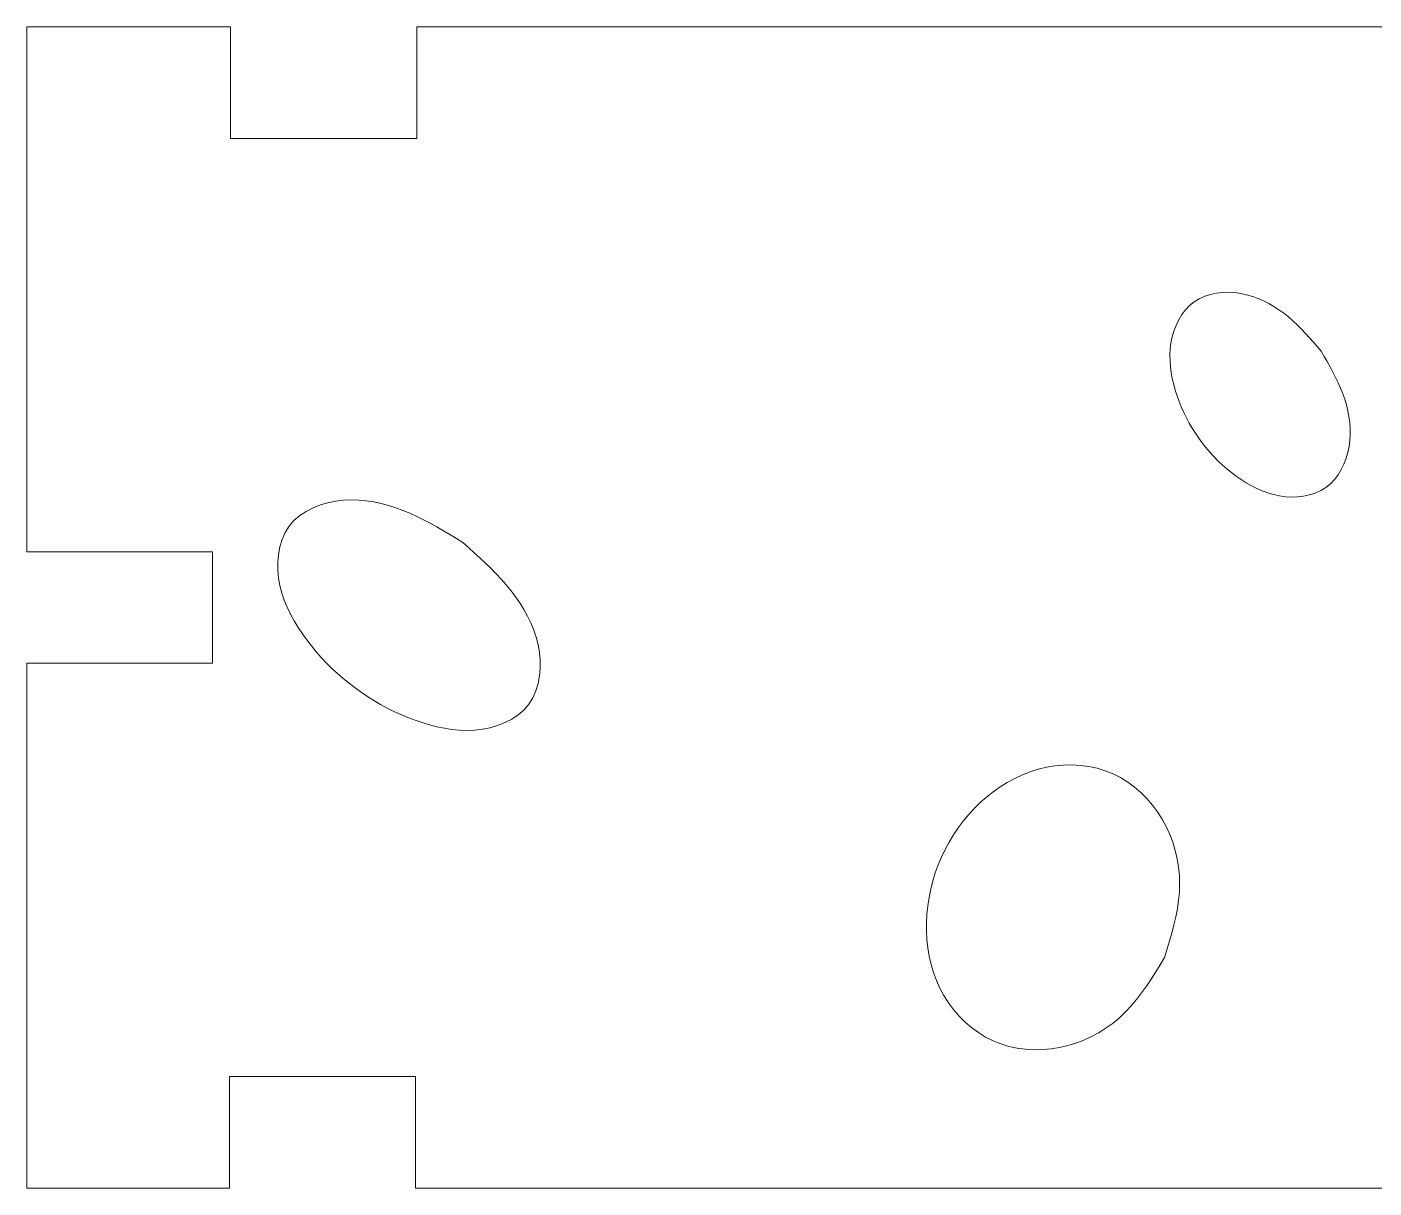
# Model space of a CAD drawing. Header units: millimetres. Extents: x -131 to 131, y -103 to 103.
# Drawn here: x 66.25 to 102.45, y 71.54 to 102.74 of the extents above; entities that cross this region are included whole.
import ezdxf

# ---------------------------------------------------------------- set-up
doc = ezdxf.new("R2010")
doc.units = ezdxf.units.MM
doc.header["$MEASUREMENT"] = 0
doc.layers.add('Camada 1', color=7, linetype='Continuous')

msp = doc.modelspace()

# ---------------------------------------------------------------- linework, layer by layer
at = {"layer": 'Camada 1', "color": 250, "lineweight": 20}
msp.add_open_spline([(130.2351, 71.5413), (130.2351, 71.5413), (124.754, 71.5413), (124.754, 71.5413), (124.754, 71.5413), (124.754, 71.5413), (124.754, 74.5413), (124.754, 74.5413), (124.754, 74.5413), (124.754, 74.5413), (119.7541, 74.5413), (119.7541, 74.5413), (119.7541, 74.5413), (119.7541, 74.5413), (119.7541, 71.5413), (119.7541, 71.5413), (119.7541, 71.5413), (119.7541, 71.5413), (76.6969, 71.5413), (76.6969, 71.5413), (76.6969, 71.5413), (76.6969, 71.5413), (76.6969, 74.5413), (76.6969, 74.5413), (76.6969, 74.5413), (76.6969, 74.5413), (71.697, 74.5413), (71.697, 74.5413), (71.697, 74.5413), (71.697, 74.5413), (71.697, 71.5413), (71.697, 71.5413), (71.697, 71.5413), (71.697, 71.5413), (66.2532, 71.5413), (66.2532, 71.5413), (66.2532, 71.5413), (66.2532, 71.5413), (66.2532, 85.6414), (66.2532, 85.6414), (66.2532, 85.6414), (66.2532, 85.6414), (71.2415, 85.6414), (71.2415, 85.6414), (71.2415, 85.6414), (71.2415, 85.6414), (71.2415, 88.6415), (71.2415, 88.6415), (71.2415, 88.6415), (71.2415, 88.6415), (66.2532, 88.6415), (66.2532, 88.6415), (66.2532, 88.6415), (66.2532, 88.6415), (66.2532, 102.7413), (66.2532, 102.7413), (66.2532, 102.7413), (66.2532, 102.7413), (71.7276, 102.7413), (71.7276, 102.7413), (71.7276, 102.7413), (71.7276, 102.7413), (71.7276, 99.7413), (71.7276, 99.7413), (71.7276, 99.7413), (71.7276, 99.7413), (76.7279, 99.7413), (76.7279, 99.7413), (76.7279, 99.7413), (76.7279, 99.7413), (76.7279, 102.7413), (76.7279, 102.7413), (76.7279, 102.7413), (76.7279, 102.7413), (119.7541, 102.7413), (119.7541, 102.7413), (119.7541, 102.7413), (119.7541, 102.7413), (119.7541, 99.7413), (119.7541, 99.7413), (119.7541, 99.7413), (119.7541, 99.7413), (124.754, 99.7413), (124.754, 99.7413), (124.754, 99.7413), (124.754, 99.7413), (124.754, 102.7413), (124.754, 102.7413), (124.754, 102.7413), (124.754, 102.7413), (130.2351, 102.7413), (130.2351, 102.7413), (130.2351, 102.7413), (130.2351, 102.7413), (130.2351, 88.6415), (130.2351, 88.6415), (130.2351, 88.6415), (130.2351, 88.6415), (125.2405, 88.6415), (125.2405, 88.6415), (125.2405, 88.6415), (125.2405, 88.6415), (125.2405, 85.6414), (125.2405, 85.6414), (125.2405, 85.6414), (125.2405, 85.6414), (130.2351, 85.6414), (130.2351, 85.6414), (130.2351, 85.6414), (130.2351, 85.6414), (130.2351, 71.5413), (130.2351, 71.5413)], degree=3, knots=[0, 0, 0, 0, 0.0357143, 0.0357143, 0.0357143, 0.0357143, 0.0714286, 0.0714286, 0.0714286, 0.0714286, 0.1071429, 0.1071429, 0.1071429, 0.1071429, 0.1428571, 0.1428571, 0.1428571, 0.1428571, 0.1785714, 0.1785714, 0.1785714, 0.1785714, 0.2142857, 0.2142857, 0.2142857, 0.2142857, 0.25, 0.25, 0.25, 0.25, 0.2857143, 0.2857143, 0.2857143, 0.2857143, 0.3214286, 0.3214286, 0.3214286, 0.3214286, 0.3571429, 0.3571429, 0.3571429, 0.3571429, 0.3928571, 0.3928571, 0.3928571, 0.3928571, 0.4285714, 0.4285714, 0.4285714, 0.4285714, 0.4642857, 0.4642857, 0.4642857, 0.4642857, 0.5, 0.5, 0.5, 0.5, 0.5357143, 0.5357143, 0.5357143, 0.5357143, 0.5714286, 0.5714286, 0.5714286, 0.5714286, 0.6071429, 0.6071429, 0.6071429, 0.6071429, 0.6428571, 0.6428571, 0.6428571, 0.6428571, 0.6785714, 0.6785714, 0.6785714, 0.6785714, 0.7142857, 0.7142857, 0.7142857, 0.7142857, 0.75, 0.75, 0.75, 0.75, 0.7857143, 0.7857143, 0.7857143, 0.7857143, 0.8214286, 0.8214286, 0.8214286, 0.8214286, 0.8571429, 0.8571429, 0.8571429, 0.8571429, 0.8928571, 0.8928571, 0.8928571, 0.8928571, 0.9285714, 0.9285714, 0.9285714, 0.9285714, 0.9642857, 0.9642857, 0.9642857, 0.9642857, 1, 1, 1, 1], dxfattribs=at)
at = {"layer": 'Camada 1', "color": 72, "lineweight": 20}
for points, knots in [([(97.6222, 95.3552), (97.6222, 95.3552), (97.7577, 95.4381), (97.7577, 95.4381), (97.7577, 95.4381), (97.7577, 95.4381), (97.9034, 95.5041), (97.9034, 95.5041), (97.9034, 95.5041), (97.9034, 95.5041), (98.0572, 95.5534), (98.0572, 95.5534), (98.0572, 95.5534), (98.0572, 95.5534), (98.217, 95.5873), (98.217, 95.5873), (98.217, 95.5873), (98.217, 95.5873), (98.3807, 95.6064), (98.3807, 95.6064), (98.3807, 95.6064), (98.3807, 95.6064), (98.5455, 95.6109), (98.5455, 95.6109), (98.5455, 95.6109), (98.5455, 95.6109), (98.7095, 95.6021), (98.7095, 95.6021), (98.7095, 95.6021), (98.7095, 95.6021), (98.8711, 95.5803), (98.8711, 95.5803), (98.8711, 95.5803), (98.8711, 95.5803), (99.0295, 95.5467), (99.0295, 95.5467), (99.0295, 95.5467), (99.0295, 95.5467), (99.1843, 95.5023), (99.1843, 95.5023), (99.1843, 95.5023), (99.1843, 95.5023), (99.3357, 95.4473), (99.3357, 95.4473), (99.3357, 95.4473), (99.3357, 95.4473), (99.4831, 95.3831), (99.4831, 95.3831), (99.4831, 95.3831), (99.4831, 95.3831), (99.6264, 95.31), (99.6264, 95.31), (99.6264, 95.31), (99.6264, 95.31), (99.765, 95.2292), (99.765, 95.2292), (99.765, 95.2292), (99.765, 95.2292), (99.8987, 95.1414), (99.8987, 95.1414), (99.8987, 95.1414), (99.8987, 95.1414), (100.0275, 95.0476), (100.0275, 95.0476), (100.0275, 95.0476), (100.0275, 95.0476), (100.1517, 94.9481), (100.1517, 94.9481), (100.1517, 94.9481), (100.1517, 94.9481), (100.2712, 94.8437), (100.2712, 94.8437), (100.2712, 94.8437), (100.2712, 94.8437), (100.3877, 94.7346), (100.3877, 94.7346), (100.3877, 94.7346), (100.3877, 94.7346), (100.5006, 94.6225), (100.5006, 94.6225), (100.5006, 94.6225), (100.5006, 94.6225), (100.611, 94.5071), (100.611, 94.5071), (100.611, 94.5071), (100.611, 94.5071), (100.7193, 94.3889), (100.7193, 94.3889), (100.7193, 94.3889), (100.7193, 94.3889), (100.8258, 94.2693), (100.8258, 94.2693), (100.8258, 94.2693), (100.8258, 94.2693), (100.9316, 94.1483), (100.9316, 94.1483), (100.9316, 94.1483), (100.9316, 94.1483), (101.0368, 94.0266), (101.0368, 94.0266), (101.0368, 94.0266), (101.0368, 94.0266), (101.1165, 93.8873), (101.1165, 93.8873), (101.1165, 93.8873), (101.1165, 93.8873), (101.1955, 93.7476), (101.1955, 93.7476), (101.1955, 93.7476), (101.1955, 93.7476), (101.2731, 93.6072), (101.2731, 93.6072), (101.2731, 93.6072), (101.2731, 93.6072), (101.3486, 93.4657), (101.3486, 93.4657), (101.3486, 93.4657), (101.3486, 93.4657), (101.421, 93.3232), (101.421, 93.3232), (101.421, 93.3232), (101.421, 93.3232), (101.4894, 93.1796), (101.4894, 93.1796), (101.4894, 93.1796), (101.4894, 93.1796), (101.5532, 93.0339), (101.5532, 93.0339), (101.5532, 93.0339), (101.5532, 93.0339), (101.6122, 92.8861), (101.6122, 92.8861), (101.6122, 92.8861), (101.6122, 92.8861), (101.6647, 92.7362), (101.6647, 92.7362), (101.6647, 92.7362), (101.6647, 92.7362), (101.7109, 92.5834), (101.7109, 92.5834), (101.7109, 92.5834), (101.7109, 92.5834), (101.749, 92.4282), (101.749, 92.4282), (101.749, 92.4282), (101.749, 92.4282), (101.7794, 92.2705), (101.7794, 92.2705), (101.7794, 92.2705), (101.7794, 92.2705), (101.8009, 92.1114), (101.8009, 92.1114), (101.8009, 92.1114), (101.8009, 92.1114), (101.8125, 91.9509), (101.8125, 91.9509), (101.8125, 91.9509), (101.8125, 91.9509), (101.8143, 91.79), (101.8143, 91.79), (101.8143, 91.79), (101.8143, 91.79), (101.8048, 91.6288), (101.8048, 91.6288), (101.8048, 91.6288), (101.8048, 91.6288), (101.784, 91.4683), (101.784, 91.4683), (101.784, 91.4683), (101.784, 91.4683), (101.7508, 91.3088), (101.7508, 91.3088), (101.7508, 91.3088), (101.7508, 91.3088), (101.7046, 91.1508), (101.7046, 91.1508), (101.7046, 91.1508), (101.7046, 91.1508), (101.6457, 90.997), (101.6457, 90.997), (101.6457, 90.997), (101.6457, 90.997), (101.5737, 90.8492), (101.5737, 90.8492), (101.5737, 90.8492), (101.5737, 90.8492), (101.4887, 90.7095), (101.4887, 90.7095), (101.4887, 90.7095), (101.4887, 90.7095), (101.391, 90.5807), (101.391, 90.5807), (101.391, 90.5807), (101.391, 90.5807), (101.2805, 90.465), (101.2805, 90.465), (101.2805, 90.465), (101.2805, 90.465), (101.1571, 90.3648), (101.1571, 90.3648), (101.1571, 90.3648), (101.1571, 90.3648), (101.0216, 90.2819), (101.0216, 90.2819), (101.0216, 90.2819), (101.0216, 90.2819), (100.8756, 90.2159), (100.8756, 90.2159), (100.8756, 90.2159), (100.8756, 90.2159), (100.7214, 90.1662), (100.7214, 90.1662), (100.7214, 90.1662), (100.7214, 90.1662), (100.5616, 90.1323), (100.5616, 90.1323), (100.5616, 90.1323), (100.5616, 90.1323), (100.3982, 90.1133), (100.3982, 90.1133), (100.3982, 90.1133), (100.3982, 90.1133), (100.2335, 90.109), (100.2335, 90.109), (100.2335, 90.109), (100.2335, 90.109), (100.0702, 90.1182), (100.0702, 90.1182), (100.0702, 90.1182), (100.0702, 90.1182), (99.9093, 90.1404), (99.9093, 90.1404), (99.9093, 90.1404), (99.9093, 90.1404), (99.752, 90.1746), (99.752, 90.1746), (99.752, 90.1746), (99.752, 90.1746), (99.5982, 90.2202), (99.5982, 90.2202), (99.5982, 90.2202), (99.5982, 90.2202), (99.4475, 90.2755), (99.4475, 90.2755), (99.4475, 90.2755), (99.4475, 90.2755), (99.3004, 90.3401), (99.3004, 90.3401), (99.3004, 90.3401), (99.3004, 90.3401), (99.1568, 90.4128), (99.1568, 90.4128), (99.1568, 90.4128), (99.1568, 90.4128), (99.0171, 90.4928), (99.0171, 90.4928), (99.0171, 90.4928), (99.0171, 90.4928), (98.881, 90.5789), (98.881, 90.5789), (98.881, 90.5789), (98.881, 90.5789), (98.749, 90.6706), (98.749, 90.6706), (98.749, 90.6706), (98.749, 90.6706), (98.6206, 90.767), (98.6206, 90.767), (98.6206, 90.767), (98.6206, 90.767), (98.4964, 90.8682), (98.4964, 90.8682), (98.4964, 90.8682), (98.4964, 90.8682), (98.3761, 90.974), (98.3761, 90.974), (98.3761, 90.974), (98.3761, 90.974), (98.2597, 91.0841), (98.2597, 91.0841), (98.2597, 91.0841), (98.2597, 91.0841), (98.1479, 91.1984), (98.1479, 91.1984), (98.1479, 91.1984), (98.1479, 91.1984), (98.0399, 91.3166), (98.0399, 91.3166), (98.0399, 91.3166), (98.0399, 91.3166), (97.9366, 91.4386), (97.9366, 91.4386), (97.9366, 91.4386), (97.9366, 91.4386), (97.8374, 91.5642), (97.8374, 91.5642), (97.8374, 91.5642), (97.8374, 91.5642), (97.7425, 91.6934), (97.7425, 91.6934), (97.7425, 91.6934), (97.7425, 91.6934), (97.6522, 91.8256), (97.6522, 91.8256), (97.6522, 91.8256), (97.6522, 91.8256), (97.5669, 91.9608), (97.5669, 91.9608), (97.5669, 91.9608), (97.5669, 91.9608), (97.4861, 92.0987), (97.4861, 92.0987), (97.4861, 92.0987), (97.4861, 92.0987), (97.4102, 92.2398), (97.4102, 92.2398), (97.4102, 92.2398), (97.4102, 92.2398), (97.3397, 92.3834), (97.3397, 92.3834), (97.3397, 92.3834), (97.3397, 92.3834), (97.2744, 92.5294), (97.2744, 92.5294), (97.2744, 92.5294), (97.2744, 92.5294), (97.2144, 92.678), (97.2144, 92.678), (97.2144, 92.678), (97.2144, 92.678), (97.1601, 92.8289), (97.1601, 92.8289), (97.1601, 92.8289), (97.1601, 92.8289), (97.1118, 92.9817), (97.1118, 92.9817), (97.1118, 92.9817), (97.1118, 92.9817), (97.0691, 93.1369), (97.0691, 93.1369), (97.0691, 93.1369), (97.0691, 93.1369), (97.0331, 93.2939), (97.0331, 93.2939), (97.0331, 93.2939), (97.0331, 93.2939), (97.0038, 93.4523), (97.0038, 93.4523), (97.0038, 93.4523), (97.0038, 93.4523), (96.9827, 93.6118), (96.9827, 93.6118), (96.9827, 93.6118), (96.9827, 93.6118), (96.9707, 93.7719), (96.9707, 93.7719), (96.9707, 93.7719), (96.9707, 93.7719), (96.9682, 93.9324), (96.9682, 93.9324), (96.9682, 93.9324), (96.9682, 93.9324), (96.9767, 94.0926), (96.9767, 94.0926), (96.9767, 94.0926), (96.9767, 94.0926), (96.9964, 94.2524), (96.9964, 94.2524), (96.9964, 94.2524), (96.9964, 94.2524), (97.0289, 94.4115), (97.0289, 94.4115), (97.0289, 94.4115), (97.0289, 94.4115), (97.0744, 94.5688), (97.0744, 94.5688), (97.0744, 94.5688), (97.0744, 94.5688), (97.1333, 94.7227), (97.1333, 94.7227), (97.1333, 94.7227), (97.1333, 94.7227), (97.2053, 94.8705), (97.2053, 94.8705), (97.2053, 94.8705), (97.2053, 94.8705), (97.2903, 95.0102), (97.2903, 95.0102), (97.2903, 95.0102), (97.2903, 95.0102), (97.388, 95.1389), (97.388, 95.1389), (97.388, 95.1389), (97.388, 95.1389), (97.4988, 95.255), (97.4988, 95.255), (97.4988, 95.255), (97.4988, 95.255), (97.6222, 95.3552), (97.6222, 95.3552)], [0, 0, 0, 0, 0.01, 0.01, 0.01, 0.01, 0.02, 0.02, 0.02, 0.02, 0.03, 0.03, 0.03, 0.03, 0.04, 0.04, 0.04, 0.04, 0.05, 0.05, 0.05, 0.05, 0.06, 0.06, 0.06, 0.06, 0.07, 0.07, 0.07, 0.07, 0.08, 0.08, 0.08, 0.08, 0.09, 0.09, 0.09, 0.09, 0.1, 0.1, 0.1, 0.1, 0.11, 0.11, 0.11, 0.11, 0.12, 0.12, 0.12, 0.12, 0.13, 0.13, 0.13, 0.13, 0.14, 0.14, 0.14, 0.14, 0.15, 0.15, 0.15, 0.15, 0.16, 0.16, 0.16, 0.16, 0.17, 0.17, 0.17, 0.17, 0.18, 0.18, 0.18, 0.18, 0.19, 0.19, 0.19, 0.19, 0.2, 0.2, 0.2, 0.2, 0.21, 0.21, 0.21, 0.21, 0.22, 0.22, 0.22, 0.22, 0.23, 0.23, 0.23, 0.23, 0.24, 0.24, 0.24, 0.24, 0.25, 0.25, 0.25, 0.25, 0.26, 0.26, 0.26, 0.26, 0.27, 0.27, 0.27, 0.27, 0.28, 0.28, 0.28, 0.28, 0.29, 0.29, 0.29, 0.29, 0.3, 0.3, 0.3, 0.3, 0.31, 0.31, 0.31, 0.31, 0.32, 0.32, 0.32, 0.32, 0.33, 0.33, 0.33, 0.33, 0.34, 0.34, 0.34, 0.34, 0.35, 0.35, 0.35, 0.35, 0.36, 0.36, 0.36, 0.36, 0.37, 0.37, 0.37, 0.37, 0.38, 0.38, 0.38, 0.38, 0.39, 0.39, 0.39, 0.39, 0.4, 0.4, 0.4, 0.4, 0.41, 0.41, 0.41, 0.41, 0.42, 0.42, 0.42, 0.42, 0.43, 0.43, 0.43, 0.43, 0.44, 0.44, 0.44, 0.44, 0.45, 0.45, 0.45, 0.45, 0.46, 0.46, 0.46, 0.46, 0.47, 0.47, 0.47, 0.47, 0.48, 0.48, 0.48, 0.48, 0.49, 0.49, 0.49, 0.49, 0.5, 0.5, 0.5, 0.5, 0.51, 0.51, 0.51, 0.51, 0.52, 0.52, 0.52, 0.52, 0.53, 0.53, 0.53, 0.53, 0.54, 0.54, 0.54, 0.54, 0.55, 0.55, 0.55, 0.55, 0.56, 0.56, 0.56, 0.56, 0.57, 0.57, 0.57, 0.57, 0.58, 0.58, 0.58, 0.58, 0.59, 0.59, 0.59, 0.59, 0.6, 0.6, 0.6, 0.6, 0.61, 0.61, 0.61, 0.61, 0.62, 0.62, 0.62, 0.62, 0.63, 0.63, 0.63, 0.63, 0.64, 0.64, 0.64, 0.64, 0.65, 0.65, 0.65, 0.65, 0.66, 0.66, 0.66, 0.66, 0.67, 0.67, 0.67, 0.67, 0.68, 0.68, 0.68, 0.68, 0.69, 0.69, 0.69, 0.69, 0.7, 0.7, 0.7, 0.7, 0.71, 0.71, 0.71, 0.71, 0.72, 0.72, 0.72, 0.72, 0.73, 0.73, 0.73, 0.73, 0.74, 0.74, 0.74, 0.74, 0.75, 0.75, 0.75, 0.75, 0.76, 0.76, 0.76, 0.76, 0.77, 0.77, 0.77, 0.77, 0.78, 0.78, 0.78, 0.78, 0.79, 0.79, 0.79, 0.79, 0.8, 0.8, 0.8, 0.8, 0.81, 0.81, 0.81, 0.81, 0.82, 0.82, 0.82, 0.82, 0.83, 0.83, 0.83, 0.83, 0.84, 0.84, 0.84, 0.84, 0.85, 0.85, 0.85, 0.85, 0.86, 0.86, 0.86, 0.86, 0.87, 0.87, 0.87, 0.87, 0.88, 0.88, 0.88, 0.88, 0.89, 0.89, 0.89, 0.89, 0.9, 0.9, 0.9, 0.9, 0.91, 0.91, 0.91, 0.91, 0.92, 0.92, 0.92, 0.92, 0.93, 0.93, 0.93, 0.93, 0.94, 0.94, 0.94, 0.94, 0.95, 0.95, 0.95, 0.95, 0.96, 0.96, 0.96, 0.96, 0.97, 0.97, 0.97, 0.97, 0.98, 0.98, 0.98, 0.98, 0.99, 0.99, 0.99, 0.99, 1, 1, 1, 1]), ([(78.4248, 88.4764), (78.4248, 88.4764), (78.5733, 88.3367), (78.5733, 88.3367), (78.5733, 88.3367), (78.5733, 88.3367), (78.7194, 88.1949), (78.7194, 88.1949), (78.7194, 88.1949), (78.7194, 88.1949), (78.8622, 88.0499), (78.8622, 88.0499), (78.8622, 88.0499), (78.8622, 88.0499), (79.0009, 87.9017), (79.0009, 87.9017), (79.0009, 87.9017), (79.0009, 87.9017), (79.1346, 87.7493), (79.1346, 87.7493), (79.1346, 87.7493), (79.1346, 87.7493), (79.2633, 87.5923), (79.2633, 87.5923), (79.2633, 87.5923), (79.2633, 87.5923), (79.3857, 87.43), (79.3857, 87.43), (79.3857, 87.43), (79.3857, 87.43), (79.5015, 87.2625), (79.5015, 87.2625), (79.5015, 87.2625), (79.5015, 87.2625), (79.6094, 87.0889), (79.6094, 87.0889), (79.6094, 87.0889), (79.6094, 87.0889), (79.7082, 86.9097), (79.7082, 86.9097), (79.7082, 86.9097), (79.7082, 86.9097), (79.7967, 86.7252), (79.7967, 86.7252), (79.7967, 86.7252), (79.7967, 86.7252), (79.874, 86.535), (79.874, 86.535), (79.874, 86.535), (79.874, 86.535), (79.9382, 86.3403), (79.9382, 86.3403), (79.9382, 86.3403), (79.9382, 86.3403), (79.989, 86.1399), (79.989, 86.1399), (79.989, 86.1399), (79.989, 86.1399), (80.0246, 85.9353), (80.0246, 85.9353), (80.0246, 85.9353), (80.0246, 85.9353), (80.044, 85.7258), (80.044, 85.7258), (80.044, 85.7258), (80.044, 85.7258), (80.0458, 85.5137), (80.0458, 85.5137), (80.0458, 85.5137), (80.0458, 85.5137), (80.0289, 85.3028), (80.0289, 85.3028), (80.0289, 85.3028), (80.0289, 85.3028), (79.9915, 85.0968), (79.9915, 85.0968), (79.9915, 85.0968), (79.9915, 85.0968), (79.9322, 84.8988), (79.9322, 84.8988), (79.9322, 84.8988), (79.9322, 84.8988), (79.85, 84.7129), (79.85, 84.7129), (79.85, 84.7129), (79.85, 84.7129), (79.7431, 84.5425), (79.7431, 84.5425), (79.7431, 84.5425), (79.7431, 84.5425), (79.6108, 84.3908), (79.6108, 84.3908), (79.6108, 84.3908), (79.6108, 84.3908), (79.4567, 84.2579), (79.4567, 84.2579), (79.4567, 84.2579), (79.4567, 84.2579), (79.2845, 84.1436), (79.2845, 84.1436), (79.2845, 84.1436), (79.2845, 84.1436), (79.0979, 84.048), (79.0979, 84.048), (79.0979, 84.048), (79.0979, 84.048), (78.901, 83.9703), (78.901, 83.9703), (78.901, 83.9703), (78.901, 83.9703), (78.6978, 83.9111), (78.6978, 83.9111), (78.6978, 83.9111), (78.6978, 83.9111), (78.4922, 83.8694), (78.4922, 83.8694), (78.4922, 83.8694), (78.4922, 83.8694), (78.2865, 83.8455), (78.2865, 83.8455), (78.2865, 83.8455), (78.2865, 83.8455), (78.0815, 83.837), (78.0815, 83.837), (78.0815, 83.837), (78.0815, 83.837), (77.8769, 83.8433), (77.8769, 83.8433), (77.8769, 83.8433), (77.8769, 83.8433), (77.6734, 83.8627), (77.6734, 83.8627), (77.6734, 83.8627), (77.6734, 83.8627), (77.4712, 83.8945), (77.4712, 83.8945), (77.4712, 83.8945), (77.4712, 83.8945), (77.2708, 83.9365), (77.2708, 83.9365), (77.2708, 83.9365), (77.2708, 83.9365), (77.0722, 83.9876), (77.0722, 83.9876), (77.0722, 83.9876), (77.0722, 83.9876), (76.8757, 84.0469), (76.8757, 84.0469), (76.8757, 84.0469), (76.8757, 84.0469), (76.6821, 84.1129), (76.6821, 84.1129), (76.6821, 84.1129), (76.6821, 84.1129), (76.4905, 84.1852), (76.4905, 84.1852), (76.4905, 84.1852), (76.4905, 84.1852), (76.3021, 84.2642), (76.3021, 84.2642), (76.3021, 84.2642), (76.3021, 84.2642), (76.1166, 84.3492), (76.1166, 84.3492), (76.1166, 84.3492), (76.1166, 84.3492), (75.9342, 84.4402), (75.9342, 84.4402), (75.9342, 84.4402), (75.9342, 84.4402), (75.7546, 84.5373), (75.7546, 84.5373), (75.7546, 84.5373), (75.7546, 84.5373), (75.5786, 84.6399), (75.5786, 84.6399), (75.5786, 84.6399), (75.5786, 84.6399), (75.4057, 84.7482), (75.4057, 84.7482), (75.4057, 84.7482), (75.4057, 84.7482), (75.2364, 84.8618), (75.2364, 84.8618), (75.2364, 84.8618), (75.2364, 84.8618), (75.0709, 84.9807), (75.0709, 84.9807), (75.0709, 84.9807), (75.0709, 84.9807), (74.909, 85.1045), (74.909, 85.1045), (74.909, 85.1045), (74.909, 85.1045), (74.7513, 85.2336), (74.7513, 85.2336), (74.7513, 85.2336), (74.7513, 85.2336), (74.5975, 85.3677), (74.5975, 85.3677), (74.5975, 85.3677), (74.5975, 85.3677), (74.4483, 85.5063), (74.4483, 85.5063), (74.4483, 85.5063), (74.4483, 85.5063), (74.3033, 85.6499), (74.3033, 85.6499), (74.3033, 85.6499), (74.3033, 85.6499), (74.1632, 85.7984), (74.1632, 85.7984), (74.1632, 85.7984), (74.1632, 85.7984), (74.0281, 85.9512), (74.0281, 85.9512), (74.0281, 85.9512), (74.0281, 85.9512), (73.8979, 86.1089), (73.8979, 86.1089), (73.8979, 86.1089), (73.8979, 86.1089), (73.7731, 86.2708), (73.7731, 86.2708), (73.7731, 86.2708), (73.7731, 86.2708), (73.6538, 86.4373), (73.6538, 86.4373), (73.6538, 86.4373), (73.6538, 86.4373), (73.5402, 86.6081), (73.5402, 86.6081), (73.5402, 86.6081), (73.5402, 86.6081), (73.4337, 86.7834), (73.4337, 86.7834), (73.4337, 86.7834), (73.4337, 86.7834), (73.3353, 86.963), (73.3353, 86.963), (73.3353, 86.963), (73.3353, 86.963), (73.2464, 87.1475), (73.2464, 87.1475), (73.2464, 87.1475), (73.2464, 87.1475), (73.1687, 87.3362), (73.1687, 87.3362), (73.1687, 87.3362), (73.1687, 87.3362), (73.1035, 87.5302), (73.1035, 87.5302), (73.1035, 87.5302), (73.1035, 87.5302), (73.052, 87.7292), (73.052, 87.7292), (73.052, 87.7292), (73.052, 87.7292), (73.0153, 87.9327), (73.0153, 87.9327), (73.0153, 87.9327), (73.0153, 87.9327), (72.9955, 88.1416), (72.9955, 88.1416), (72.9955, 88.1416), (72.9955, 88.1416), (72.9934, 88.3532), (72.9934, 88.3532), (72.9934, 88.3532), (72.9934, 88.3532), (73.0103, 88.5642), (73.0103, 88.5642), (73.0103, 88.5642), (73.0103, 88.5642), (73.0477, 88.7706), (73.0477, 88.7706), (73.0477, 88.7706), (73.0477, 88.7706), (73.1074, 88.9685), (73.1074, 88.9685), (73.1074, 88.9685), (73.1074, 88.9685), (73.1899, 89.1544), (73.1899, 89.1544), (73.1899, 89.1544), (73.1899, 89.1544), (73.2968, 89.3252), (73.2968, 89.3252), (73.2968, 89.3252), (73.2968, 89.3252), (73.4287, 89.4768), (73.4287, 89.4768), (73.4287, 89.4768), (73.4287, 89.4768), (73.5829, 89.6095), (73.5829, 89.6095), (73.5829, 89.6095), (73.5829, 89.6095), (73.7551, 89.7234), (73.7551, 89.7234), (73.7551, 89.7234), (73.7551, 89.7234), (73.9413, 89.819), (73.9413, 89.819), (73.9413, 89.819), (73.9413, 89.819), (74.1382, 89.8967), (74.1382, 89.8967), (74.1382, 89.8967), (74.1382, 89.8967), (74.3417, 89.9563), (74.3417, 89.9563), (74.3417, 89.9563), (74.3417, 89.9563), (74.5478, 89.9986), (74.5478, 89.9986), (74.5478, 89.9986), (74.5478, 89.9986), (74.7541, 90.0237), (74.7541, 90.0237), (74.7541, 90.0237), (74.7541, 90.0237), (74.9605, 90.0332), (74.9605, 90.0332), (74.9605, 90.0332), (74.9605, 90.0332), (75.1658, 90.0282), (75.1658, 90.0282), (75.1658, 90.0282), (75.1658, 90.0282), (75.3697, 90.0095), (75.3697, 90.0095), (75.3697, 90.0095), (75.3697, 90.0095), (75.5722, 89.9781), (75.5722, 89.9781), (75.5722, 89.9781), (75.5722, 89.9781), (75.7722, 89.9355), (75.7722, 89.9355), (75.7722, 89.9355), (75.7722, 89.9355), (75.9694, 89.8825), (75.9694, 89.8825), (75.9694, 89.8825), (75.9694, 89.8825), (76.1638, 89.8205), (76.1638, 89.8205), (76.1638, 89.8205), (76.1638, 89.8205), (76.3547, 89.7502), (76.3547, 89.7502), (76.3547, 89.7502), (76.3547, 89.7502), (76.542, 89.673), (76.542, 89.673), (76.542, 89.673), (76.542, 89.673), (76.7265, 89.5887), (76.7265, 89.5887), (76.7265, 89.5887), (76.7265, 89.5887), (76.9089, 89.4991), (76.9089, 89.4991), (76.9089, 89.4991), (76.9089, 89.4991), (77.0888, 89.4045), (77.0888, 89.4045), (77.0888, 89.4045), (77.0888, 89.4045), (77.267, 89.3061), (77.267, 89.3061), (77.267, 89.3061), (77.267, 89.3061), (77.4437, 89.2042), (77.4437, 89.2042), (77.4437, 89.2042), (77.4437, 89.2042), (77.6194, 89.0997), (77.6194, 89.0997), (77.6194, 89.0997), (77.6194, 89.0997), (77.7944, 88.9939), (77.7944, 88.9939), (77.7944, 88.9939), (77.7944, 88.9939), (77.969, 88.887), (77.969, 88.887), (77.969, 88.887), (77.969, 88.887), (78.1217, 88.7508), (78.1217, 88.7508), (78.1217, 88.7508), (78.1217, 88.7508), (78.2738, 88.6143), (78.2738, 88.6143), (78.2738, 88.6143), (78.2738, 88.6143), (78.4248, 88.4764), (78.4248, 88.4764)], [0, 0, 0, 0, 0.01, 0.01, 0.01, 0.01, 0.02, 0.02, 0.02, 0.02, 0.03, 0.03, 0.03, 0.03, 0.04, 0.04, 0.04, 0.04, 0.05, 0.05, 0.05, 0.05, 0.06, 0.06, 0.06, 0.06, 0.07, 0.07, 0.07, 0.07, 0.08, 0.08, 0.08, 0.08, 0.09, 0.09, 0.09, 0.09, 0.1, 0.1, 0.1, 0.1, 0.11, 0.11, 0.11, 0.11, 0.12, 0.12, 0.12, 0.12, 0.13, 0.13, 0.13, 0.13, 0.14, 0.14, 0.14, 0.14, 0.15, 0.15, 0.15, 0.15, 0.16, 0.16, 0.16, 0.16, 0.17, 0.17, 0.17, 0.17, 0.18, 0.18, 0.18, 0.18, 0.19, 0.19, 0.19, 0.19, 0.2, 0.2, 0.2, 0.2, 0.21, 0.21, 0.21, 0.21, 0.22, 0.22, 0.22, 0.22, 0.23, 0.23, 0.23, 0.23, 0.24, 0.24, 0.24, 0.24, 0.25, 0.25, 0.25, 0.25, 0.26, 0.26, 0.26, 0.26, 0.27, 0.27, 0.27, 0.27, 0.28, 0.28, 0.28, 0.28, 0.29, 0.29, 0.29, 0.29, 0.3, 0.3, 0.3, 0.3, 0.31, 0.31, 0.31, 0.31, 0.32, 0.32, 0.32, 0.32, 0.33, 0.33, 0.33, 0.33, 0.34, 0.34, 0.34, 0.34, 0.35, 0.35, 0.35, 0.35, 0.36, 0.36, 0.36, 0.36, 0.37, 0.37, 0.37, 0.37, 0.38, 0.38, 0.38, 0.38, 0.39, 0.39, 0.39, 0.39, 0.4, 0.4, 0.4, 0.4, 0.41, 0.41, 0.41, 0.41, 0.42, 0.42, 0.42, 0.42, 0.43, 0.43, 0.43, 0.43, 0.44, 0.44, 0.44, 0.44, 0.45, 0.45, 0.45, 0.45, 0.46, 0.46, 0.46, 0.46, 0.47, 0.47, 0.47, 0.47, 0.48, 0.48, 0.48, 0.48, 0.49, 0.49, 0.49, 0.49, 0.5, 0.5, 0.5, 0.5, 0.51, 0.51, 0.51, 0.51, 0.52, 0.52, 0.52, 0.52, 0.53, 0.53, 0.53, 0.53, 0.54, 0.54, 0.54, 0.54, 0.55, 0.55, 0.55, 0.55, 0.56, 0.56, 0.56, 0.56, 0.57, 0.57, 0.57, 0.57, 0.58, 0.58, 0.58, 0.58, 0.59, 0.59, 0.59, 0.59, 0.6, 0.6, 0.6, 0.6, 0.61, 0.61, 0.61, 0.61, 0.62, 0.62, 0.62, 0.62, 0.63, 0.63, 0.63, 0.63, 0.64, 0.64, 0.64, 0.64, 0.65, 0.65, 0.65, 0.65, 0.66, 0.66, 0.66, 0.66, 0.67, 0.67, 0.67, 0.67, 0.68, 0.68, 0.68, 0.68, 0.69, 0.69, 0.69, 0.69, 0.7, 0.7, 0.7, 0.7, 0.71, 0.71, 0.71, 0.71, 0.72, 0.72, 0.72, 0.72, 0.73, 0.73, 0.73, 0.73, 0.74, 0.74, 0.74, 0.74, 0.75, 0.75, 0.75, 0.75, 0.76, 0.76, 0.76, 0.76, 0.77, 0.77, 0.77, 0.77, 0.78, 0.78, 0.78, 0.78, 0.79, 0.79, 0.79, 0.79, 0.8, 0.8, 0.8, 0.8, 0.81, 0.81, 0.81, 0.81, 0.82, 0.82, 0.82, 0.82, 0.83, 0.83, 0.83, 0.83, 0.84, 0.84, 0.84, 0.84, 0.85, 0.85, 0.85, 0.85, 0.86, 0.86, 0.86, 0.86, 0.87, 0.87, 0.87, 0.87, 0.88, 0.88, 0.88, 0.88, 0.89, 0.89, 0.89, 0.89, 0.9, 0.9, 0.9, 0.9, 0.91, 0.91, 0.91, 0.91, 0.92, 0.92, 0.92, 0.92, 0.93, 0.93, 0.93, 0.93, 0.94, 0.94, 0.94, 0.94, 0.95, 0.95, 0.95, 0.95, 0.96, 0.96, 0.96, 0.96, 0.97, 0.97, 0.97, 0.97, 0.98, 0.98, 0.98, 0.98, 0.99, 0.99, 0.99, 0.99, 1, 1, 1, 1]), ([(92.599, 82.4418), (92.599, 82.4418), (92.7984, 82.5504), (92.7984, 82.5504), (92.7984, 82.5504), (92.7984, 82.5504), (93.004, 82.6467), (93.004, 82.6467), (93.004, 82.6467), (93.004, 82.6467), (93.2153, 82.7293), (93.2153, 82.7293), (93.2153, 82.7293), (93.2153, 82.7293), (93.4316, 82.7977), (93.4316, 82.7977), (93.4316, 82.7977), (93.4316, 82.7977), (93.6524, 82.8506), (93.6524, 82.8506), (93.6524, 82.8506), (93.6524, 82.8506), (93.8772, 82.8877), (93.8772, 82.8877), (93.8772, 82.8877), (93.8772, 82.8877), (94.105, 82.9081), (94.105, 82.9081), (94.105, 82.9081), (94.105, 82.9081), (94.3336, 82.912), (94.3336, 82.912), (94.3336, 82.912), (94.3336, 82.912), (94.5619, 82.899), (94.5619, 82.899), (94.5619, 82.899), (94.5619, 82.899), (94.7884, 82.8686), (94.7884, 82.8686), (94.7884, 82.8686), (94.7884, 82.8686), (95.011, 82.8206), (95.011, 82.8206), (95.011, 82.8206), (95.011, 82.8206), (95.2283, 82.755), (95.2283, 82.755), (95.2283, 82.755), (95.2283, 82.755), (95.4389, 82.6711), (95.4389, 82.6711), (95.4389, 82.6711), (95.4389, 82.6711), (95.641, 82.5695), (95.641, 82.5695), (95.641, 82.5695), (95.641, 82.5695), (95.8344, 82.4506), (95.8344, 82.4506), (95.8344, 82.4506), (95.8344, 82.4506), (96.0175, 82.3162), (96.0175, 82.3162), (96.0175, 82.3162), (96.0175, 82.3162), (96.19, 82.1676), (96.19, 82.1676), (96.19, 82.1676), (96.19, 82.1676), (96.3512, 82.0057), (96.3512, 82.0057), (96.3512, 82.0057), (96.3512, 82.0057), (96.5004, 81.8322), (96.5004, 81.8322), (96.5004, 81.8322), (96.5004, 81.8322), (96.6369, 81.6477), (96.6369, 81.6477), (96.6369, 81.6477), (96.6369, 81.6477), (96.7601, 81.4543), (96.7601, 81.4543), (96.7601, 81.4543), (96.7601, 81.4543), (96.8691, 81.2532), (96.8691, 81.2532), (96.8691, 81.2532), (96.8691, 81.2532), (96.964, 81.0451), (96.964, 81.0451), (96.964, 81.0451), (96.964, 81.0451), (97.0444, 80.8313), (97.0444, 80.8313), (97.0444, 80.8313), (97.0444, 80.8313), (97.1107, 80.613), (97.1107, 80.613), (97.1107, 80.613), (97.1107, 80.613), (97.1622, 80.3918), (97.1622, 80.3918), (97.1622, 80.3918), (97.1622, 80.3918), (97.1993, 80.1681), (97.1993, 80.1681), (97.1993, 80.1681), (97.1993, 80.1681), (97.2215, 79.9434), (97.2215, 79.9434), (97.2215, 79.9434), (97.2215, 79.9434), (97.2289, 79.719), (97.2289, 79.719), (97.2289, 79.719), (97.2289, 79.719), (97.2215, 79.4957), (97.2215, 79.4957), (97.2215, 79.4957), (97.2215, 79.4957), (97.201, 79.2735), (97.201, 79.2735), (97.201, 79.2735), (97.201, 79.2735), (97.1689, 79.0523), (97.1689, 79.0523), (97.1689, 79.0523), (97.1689, 79.0523), (97.1266, 78.8318), (97.1266, 78.8318), (97.1266, 78.8318), (97.1266, 78.8318), (97.0765, 78.612), (97.0765, 78.612), (97.0765, 78.612), (97.0765, 78.612), (97.0193, 78.3929), (97.0193, 78.3929), (97.0193, 78.3929), (97.0193, 78.3929), (96.825, 77.7375), (96.825, 77.7375), (96.825, 77.7375), (96.825, 77.7375), (96.7064, 77.5424), (96.7064, 77.5424), (96.7064, 77.5424), (96.7064, 77.5424), (96.5865, 77.3487), (96.5865, 77.3487), (96.5865, 77.3487), (96.5865, 77.3487), (96.4641, 77.1571), (96.4641, 77.1571), (96.4641, 77.1571), (96.4641, 77.1571), (96.3381, 76.9688), (96.3381, 76.9688), (96.3381, 76.9688), (96.3381, 76.9688), (96.2072, 76.7853), (96.2072, 76.7853), (96.2072, 76.7853), (96.2072, 76.7853), (96.0704, 76.6075), (96.0704, 76.6075), (96.0704, 76.6075), (96.0704, 76.6075), (95.9264, 76.4364), (95.9264, 76.4364), (95.9264, 76.4364), (95.9264, 76.4364), (95.774, 76.2734), (95.774, 76.2734), (95.774, 76.2734), (95.774, 76.2734), (95.6118, 76.1196), (95.6118, 76.1196), (95.6118, 76.1196), (95.6118, 76.1196), (95.4393, 75.976), (95.4393, 75.976), (95.4393, 75.976), (95.4393, 75.976), (95.2565, 75.8434), (95.2565, 75.8434), (95.2565, 75.8434), (95.2565, 75.8434), (95.0646, 75.7227), (95.0646, 75.7227), (95.0646, 75.7227), (95.0646, 75.7227), (94.8649, 75.6144), (94.8649, 75.6144), (94.8649, 75.6144), (94.8649, 75.6144), (94.6578, 75.5188), (94.6578, 75.5188), (94.6578, 75.5188), (94.6578, 75.5188), (94.4444, 75.4374), (94.4444, 75.4374), (94.4444, 75.4374), (94.4444, 75.4374), (94.2257, 75.37), (94.2257, 75.37), (94.2257, 75.37), (94.2257, 75.37), (94.0031, 75.3178), (94.0031, 75.3178), (94.0031, 75.3178), (94.0031, 75.3178), (93.7766, 75.2814), (93.7766, 75.2814), (93.7766, 75.2814), (93.7766, 75.2814), (93.5484, 75.261), (93.5484, 75.261), (93.5484, 75.261), (93.5484, 75.261), (93.3194, 75.2574), (93.3194, 75.2574), (93.3194, 75.2574), (93.3194, 75.2574), (93.0912, 75.2705), (93.0912, 75.2705), (93.0912, 75.2705), (93.0912, 75.2705), (92.8654, 75.3005), (92.8654, 75.3005), (92.8654, 75.3005), (92.8654, 75.3005), (92.6431, 75.3481), (92.6431, 75.3481), (92.6431, 75.3481), (92.6431, 75.3481), (92.4262, 75.4137), (92.4262, 75.4137), (92.4262, 75.4137), (92.4262, 75.4137), (92.2159, 75.4973), (92.2159, 75.4973), (92.2159, 75.4973), (92.2159, 75.4973), (92.0134, 75.5993), (92.0134, 75.5993), (92.0134, 75.5993), (92.0134, 75.5993), (91.8201, 75.7182), (91.8201, 75.7182), (91.8201, 75.7182), (91.8201, 75.7182), (91.6363, 75.8529), (91.6363, 75.8529), (91.6363, 75.8529), (91.6363, 75.8529), (91.4634, 76.0018), (91.4634, 76.0018), (91.4634, 76.0018), (91.4634, 76.0018), (91.3019, 76.1637), (91.3019, 76.1637), (91.3019, 76.1637), (91.3019, 76.1637), (91.1526, 76.3373), (91.1526, 76.3373), (91.1526, 76.3373), (91.1526, 76.3373), (91.0168, 76.5211), (91.0168, 76.5211), (91.0168, 76.5211), (91.0168, 76.5211), (90.8951, 76.7141), (90.8951, 76.7141), (90.8951, 76.7141), (90.8951, 76.7141), (90.7882, 76.9144), (90.7882, 76.9144), (90.7882, 76.9144), (90.7882, 76.9144), (90.6958, 77.1215), (90.6958, 77.1215), (90.6958, 77.1215), (90.6958, 77.1215), (90.6171, 77.3342), (90.6171, 77.3342), (90.6171, 77.3342), (90.6171, 77.3342), (90.5526, 77.5515), (90.5526, 77.5515), (90.5526, 77.5515), (90.5526, 77.5515), (90.5014, 77.7731), (90.5014, 77.7731), (90.5014, 77.7731), (90.5014, 77.7731), (90.4633, 77.9971), (90.4633, 77.9971), (90.4633, 77.9971), (90.4633, 77.9971), (90.4383, 78.2229), (90.4383, 78.2229), (90.4383, 78.2229), (90.4383, 78.2229), (90.4256, 78.4497), (90.4256, 78.4497), (90.4256, 78.4497), (90.4256, 78.4497), (90.4249, 78.6766), (90.4249, 78.6766), (90.4249, 78.6766), (90.4249, 78.6766), (90.4365, 78.903), (90.4365, 78.903), (90.4365, 78.903), (90.4365, 78.903), (90.4598, 79.1281), (90.4598, 79.1281), (90.4598, 79.1281), (90.4598, 79.1281), (90.4944, 79.3518), (90.4944, 79.3518), (90.4944, 79.3518), (90.4944, 79.3518), (90.5402, 79.5737), (90.5402, 79.5737), (90.5402, 79.5737), (90.5402, 79.5737), (90.5967, 79.7931), (90.5967, 79.7931), (90.5967, 79.7931), (90.5967, 79.7931), (90.6641, 80.0094), (90.6641, 80.0094), (90.6641, 80.0094), (90.6641, 80.0094), (90.742, 80.2221), (90.742, 80.2221), (90.742, 80.2221), (90.742, 80.2221), (90.8299, 80.4309), (90.8299, 80.4309), (90.8299, 80.4309), (90.8299, 80.4309), (90.9276, 80.6355), (90.9276, 80.6355), (90.9276, 80.6355), (90.9276, 80.6355), (91.0352, 80.8348), (91.0352, 80.8348), (91.0352, 80.8348), (91.0352, 80.8348), (91.1523, 81.0289), (91.1523, 81.0289), (91.1523, 81.0289), (91.1523, 81.0289), (91.2786, 81.2169), (91.2786, 81.2169), (91.2786, 81.2169), (91.2786, 81.2169), (91.4137, 81.3986), (91.4137, 81.3986), (91.4137, 81.3986), (91.4137, 81.3986), (91.558, 81.5729), (91.558, 81.5729), (91.558, 81.5729), (91.558, 81.5729), (91.7111, 81.7401), (91.7111, 81.7401), (91.7111, 81.7401), (91.7111, 81.7401), (91.8727, 81.8988), (91.8727, 81.8988), (91.8727, 81.8988), (91.8727, 81.8988), (92.0427, 82.0491), (92.0427, 82.0491), (92.0427, 82.0491), (92.0427, 82.0491), (92.2205, 82.1902), (92.2205, 82.1902), (92.2205, 82.1902), (92.2205, 82.1902), (92.4064, 82.3215), (92.4064, 82.3215), (92.4064, 82.3215), (92.4064, 82.3215), (92.599, 82.4418), (92.599, 82.4418)], [0, 0, 0, 0, 0.0102041, 0.0102041, 0.0102041, 0.0102041, 0.0204082, 0.0204082, 0.0204082, 0.0204082, 0.0306122, 0.0306122, 0.0306122, 0.0306122, 0.0408163, 0.0408163, 0.0408163, 0.0408163, 0.0510204, 0.0510204, 0.0510204, 0.0510204, 0.0612245, 0.0612245, 0.0612245, 0.0612245, 0.0714286, 0.0714286, 0.0714286, 0.0714286, 0.0816327, 0.0816327, 0.0816327, 0.0816327, 0.0918367, 0.0918367, 0.0918367, 0.0918367, 0.1020408, 0.1020408, 0.1020408, 0.1020408, 0.1122449, 0.1122449, 0.1122449, 0.1122449, 0.122449, 0.122449, 0.122449, 0.122449, 0.1326531, 0.1326531, 0.1326531, 0.1326531, 0.1428571, 0.1428571, 0.1428571, 0.1428571, 0.1530612, 0.1530612, 0.1530612, 0.1530612, 0.1632653, 0.1632653, 0.1632653, 0.1632653, 0.1734694, 0.1734694, 0.1734694, 0.1734694, 0.1836735, 0.1836735, 0.1836735, 0.1836735, 0.1938776, 0.1938776, 0.1938776, 0.1938776, 0.2040816, 0.2040816, 0.2040816, 0.2040816, 0.2142857, 0.2142857, 0.2142857, 0.2142857, 0.2244898, 0.2244898, 0.2244898, 0.2244898, 0.2346939, 0.2346939, 0.2346939, 0.2346939, 0.244898, 0.244898, 0.244898, 0.244898, 0.255102, 0.255102, 0.255102, 0.255102, 0.2653061, 0.2653061, 0.2653061, 0.2653061, 0.2755102, 0.2755102, 0.2755102, 0.2755102, 0.2857143, 0.2857143, 0.2857143, 0.2857143, 0.2959184, 0.2959184, 0.2959184, 0.2959184, 0.3061224, 0.3061224, 0.3061224, 0.3061224, 0.3163265, 0.3163265, 0.3163265, 0.3163265, 0.3265306, 0.3265306, 0.3265306, 0.3265306, 0.3367347, 0.3367347, 0.3367347, 0.3367347, 0.3469388, 0.3469388, 0.3469388, 0.3469388, 0.3571429, 0.3571429, 0.3571429, 0.3571429, 0.3673469, 0.3673469, 0.3673469, 0.3673469, 0.377551, 0.377551, 0.377551, 0.377551, 0.3877551, 0.3877551, 0.3877551, 0.3877551, 0.3979592, 0.3979592, 0.3979592, 0.3979592, 0.4081633, 0.4081633, 0.4081633, 0.4081633, 0.4183673, 0.4183673, 0.4183673, 0.4183673, 0.4285714, 0.4285714, 0.4285714, 0.4285714, 0.4387755, 0.4387755, 0.4387755, 0.4387755, 0.4489796, 0.4489796, 0.4489796, 0.4489796, 0.4591837, 0.4591837, 0.4591837, 0.4591837, 0.4693878, 0.4693878, 0.4693878, 0.4693878, 0.4795918, 0.4795918, 0.4795918, 0.4795918, 0.4897959, 0.4897959, 0.4897959, 0.4897959, 0.5, 0.5, 0.5, 0.5, 0.5102041, 0.5102041, 0.5102041, 0.5102041, 0.5204082, 0.5204082, 0.5204082, 0.5204082, 0.5306122, 0.5306122, 0.5306122, 0.5306122, 0.5408163, 0.5408163, 0.5408163, 0.5408163, 0.5510204, 0.5510204, 0.5510204, 0.5510204, 0.5612245, 0.5612245, 0.5612245, 0.5612245, 0.5714286, 0.5714286, 0.5714286, 0.5714286, 0.5816327, 0.5816327, 0.5816327, 0.5816327, 0.5918367, 0.5918367, 0.5918367, 0.5918367, 0.6020408, 0.6020408, 0.6020408, 0.6020408, 0.6122449, 0.6122449, 0.6122449, 0.6122449, 0.622449, 0.622449, 0.622449, 0.622449, 0.6326531, 0.6326531, 0.6326531, 0.6326531, 0.6428571, 0.6428571, 0.6428571, 0.6428571, 0.6530612, 0.6530612, 0.6530612, 0.6530612, 0.6632653, 0.6632653, 0.6632653, 0.6632653, 0.6734694, 0.6734694, 0.6734694, 0.6734694, 0.6836735, 0.6836735, 0.6836735, 0.6836735, 0.6938776, 0.6938776, 0.6938776, 0.6938776, 0.7040816, 0.7040816, 0.7040816, 0.7040816, 0.7142857, 0.7142857, 0.7142857, 0.7142857, 0.7244898, 0.7244898, 0.7244898, 0.7244898, 0.7346939, 0.7346939, 0.7346939, 0.7346939, 0.744898, 0.744898, 0.744898, 0.744898, 0.755102, 0.755102, 0.755102, 0.755102, 0.7653061, 0.7653061, 0.7653061, 0.7653061, 0.7755102, 0.7755102, 0.7755102, 0.7755102, 0.7857143, 0.7857143, 0.7857143, 0.7857143, 0.7959184, 0.7959184, 0.7959184, 0.7959184, 0.8061224, 0.8061224, 0.8061224, 0.8061224, 0.8163265, 0.8163265, 0.8163265, 0.8163265, 0.8265306, 0.8265306, 0.8265306, 0.8265306, 0.8367347, 0.8367347, 0.8367347, 0.8367347, 0.8469388, 0.8469388, 0.8469388, 0.8469388, 0.8571429, 0.8571429, 0.8571429, 0.8571429, 0.8673469, 0.8673469, 0.8673469, 0.8673469, 0.877551, 0.877551, 0.877551, 0.877551, 0.8877551, 0.8877551, 0.8877551, 0.8877551, 0.8979592, 0.8979592, 0.8979592, 0.8979592, 0.9081633, 0.9081633, 0.9081633, 0.9081633, 0.9183673, 0.9183673, 0.9183673, 0.9183673, 0.9285714, 0.9285714, 0.9285714, 0.9285714, 0.9387755, 0.9387755, 0.9387755, 0.9387755, 0.9489796, 0.9489796, 0.9489796, 0.9489796, 0.9591837, 0.9591837, 0.9591837, 0.9591837, 0.9693878, 0.9693878, 0.9693878, 0.9693878, 0.9795918, 0.9795918, 0.9795918, 0.9795918, 0.9897959, 0.9897959, 0.9897959, 0.9897959, 1, 1, 1, 1])]:
    msp.add_open_spline(points, degree=3, knots=knots, dxfattribs=at)

doc.saveas('drawing.dxf')
